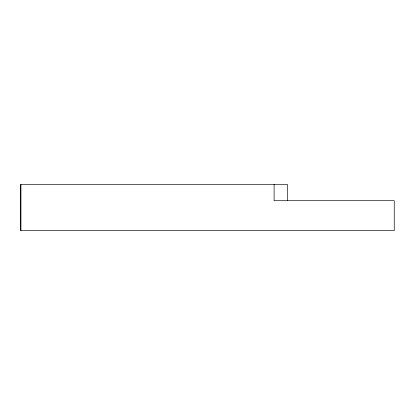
<?xml version="1.0" encoding="UTF-8"?>
<svg xmlns="http://www.w3.org/2000/svg" width="415" height="415" viewBox="0 0 415 415"><rect width="100%" height="100%" fill="white"/><g stroke="black" fill="none" stroke-linecap="round" stroke-linejoin="round"><path stroke-width="0.62" d="M287.408 200.699L287.408 184.379L20.75 184.379L20.75 230.621L394.25 230.621L394.25 200.699L274.097 200.699L274.097 184.379M20.89 184.379L20.89 230.621"/></g></svg>
